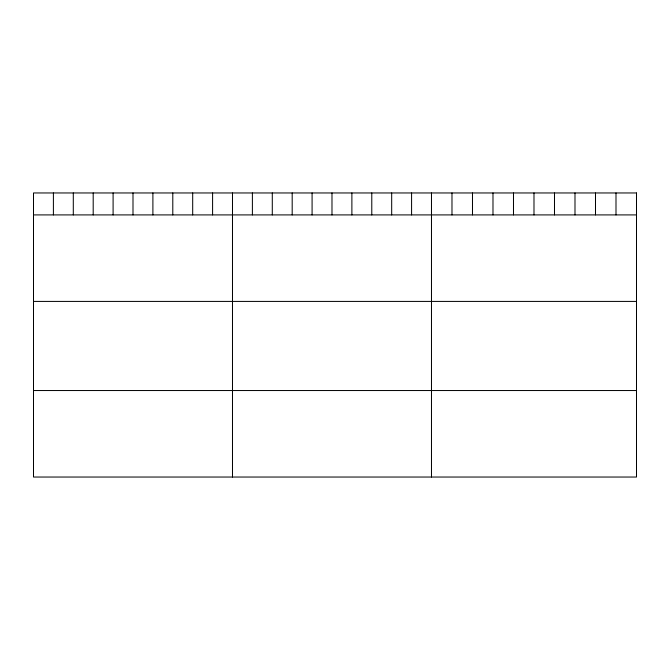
<?xml version="1.0" encoding="UTF-8"?>
<svg xmlns="http://www.w3.org/2000/svg" width="670" height="670" viewBox="0 0 670 670"><rect width="100%" height="100%" fill="white"/><g stroke="black" fill="none" stroke-linecap="round" stroke-linejoin="round"><path stroke-width="1" d="M33.5 214.911L636.5 214.911M33.5 301.416L636.5 301.416M33.5 390.535L636.5 390.535M615.998 192.96L615.998 214.911M595.496 192.96L595.496 214.911M574.994 192.96L574.994 214.911M554.492 192.96L554.492 214.911M533.99 192.96L533.99 214.911M513.488 192.96L513.488 214.911M492.986 192.96L492.986 214.911M472.484 192.96L472.484 214.911M451.982 192.96L451.982 214.911M431.48 192.96L431.48 477.04M411.581 192.96L411.581 214.911M391.682 192.96L391.682 214.911M371.783 192.96L371.783 214.911M351.884 192.96L351.884 214.911M331.985 192.96L331.985 214.911M312.086 192.96L312.086 214.911M292.187 192.96L292.187 214.911M272.288 192.96L272.288 214.911M252.389 192.96L252.389 214.911M232.49 192.96L232.49 477.04M212.591 192.96L212.591 214.911M192.692 192.96L192.692 214.911M172.793 192.96L172.793 214.911M152.894 192.96L152.894 214.911M132.995 192.96L132.995 214.911M113.096 192.96L113.096 214.911M93.197 192.96L93.197 214.911M73.298 192.96L73.298 214.911M53.399 192.96L53.399 214.911M636.5 192.96L33.5 192.96L33.5 477.04L636.5 477.04L636.5 192.96"/></g></svg>
